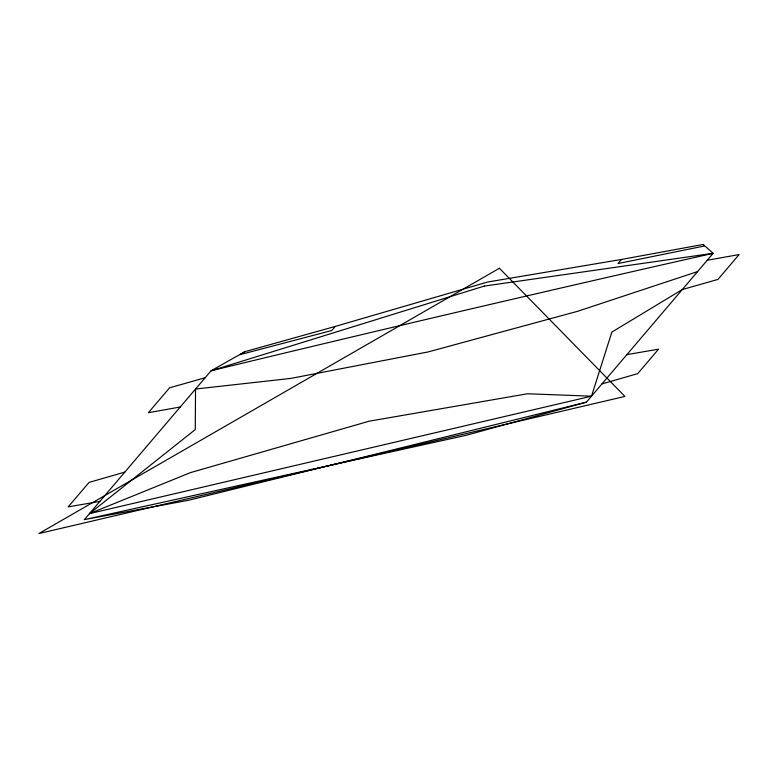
<?xml version="1.0" encoding="UTF-8"?>
<svg xmlns="http://www.w3.org/2000/svg" width="778" height="778" viewBox="0 0 778 778"><rect width="100%" height="100%" fill="white"/><g stroke="black" fill="none" stroke-linecap="round" stroke-linejoin="round"><path stroke-width="1.17" d="M697.603 271.571L577.568 311.307L428.172 351.919L290.797 378.409L195.541 389.039L195.268 429.553L89.46 513.645L591.523 396.177L611.868 332.08L682.316 289.533L717.919 279.438L739.1 254.562L707.231 260.26M84.374 519.616L211.091 370.775L244.905 351.666L335.269 326.42L487.689 282.015L621.505 259.453L703.166 244.457L713.154 253.307L586.437 402.148L466.139 435.31L84.374 519.616L188.257 500.332L586.437 402.148M335.269 326.42L331.788 330.514L240.013 354.632L244.905 351.666M621.505 259.453L618.033 263.538L704.187 246.043L703.166 244.457M89.46 513.645L190.445 472.625L369.2 421.19L527.513 393.765L591.523 396.177M124.82 472.1L89.032 482.418L68.211 506.877L99.876 501.402M601.948 383.933L637.736 373.625L658.558 349.166L626.893 354.642M205.168 377.729L169.565 387.814L148.394 412.69L180.253 407.001M499.408 268.254L38.9 533.543L624.928 396.43L499.408 268.254M484.208 286.1L211.091 370.775C378.137 330.31 545.485 291.128 713.154 253.307L484.208 286.1"/></g></svg>
